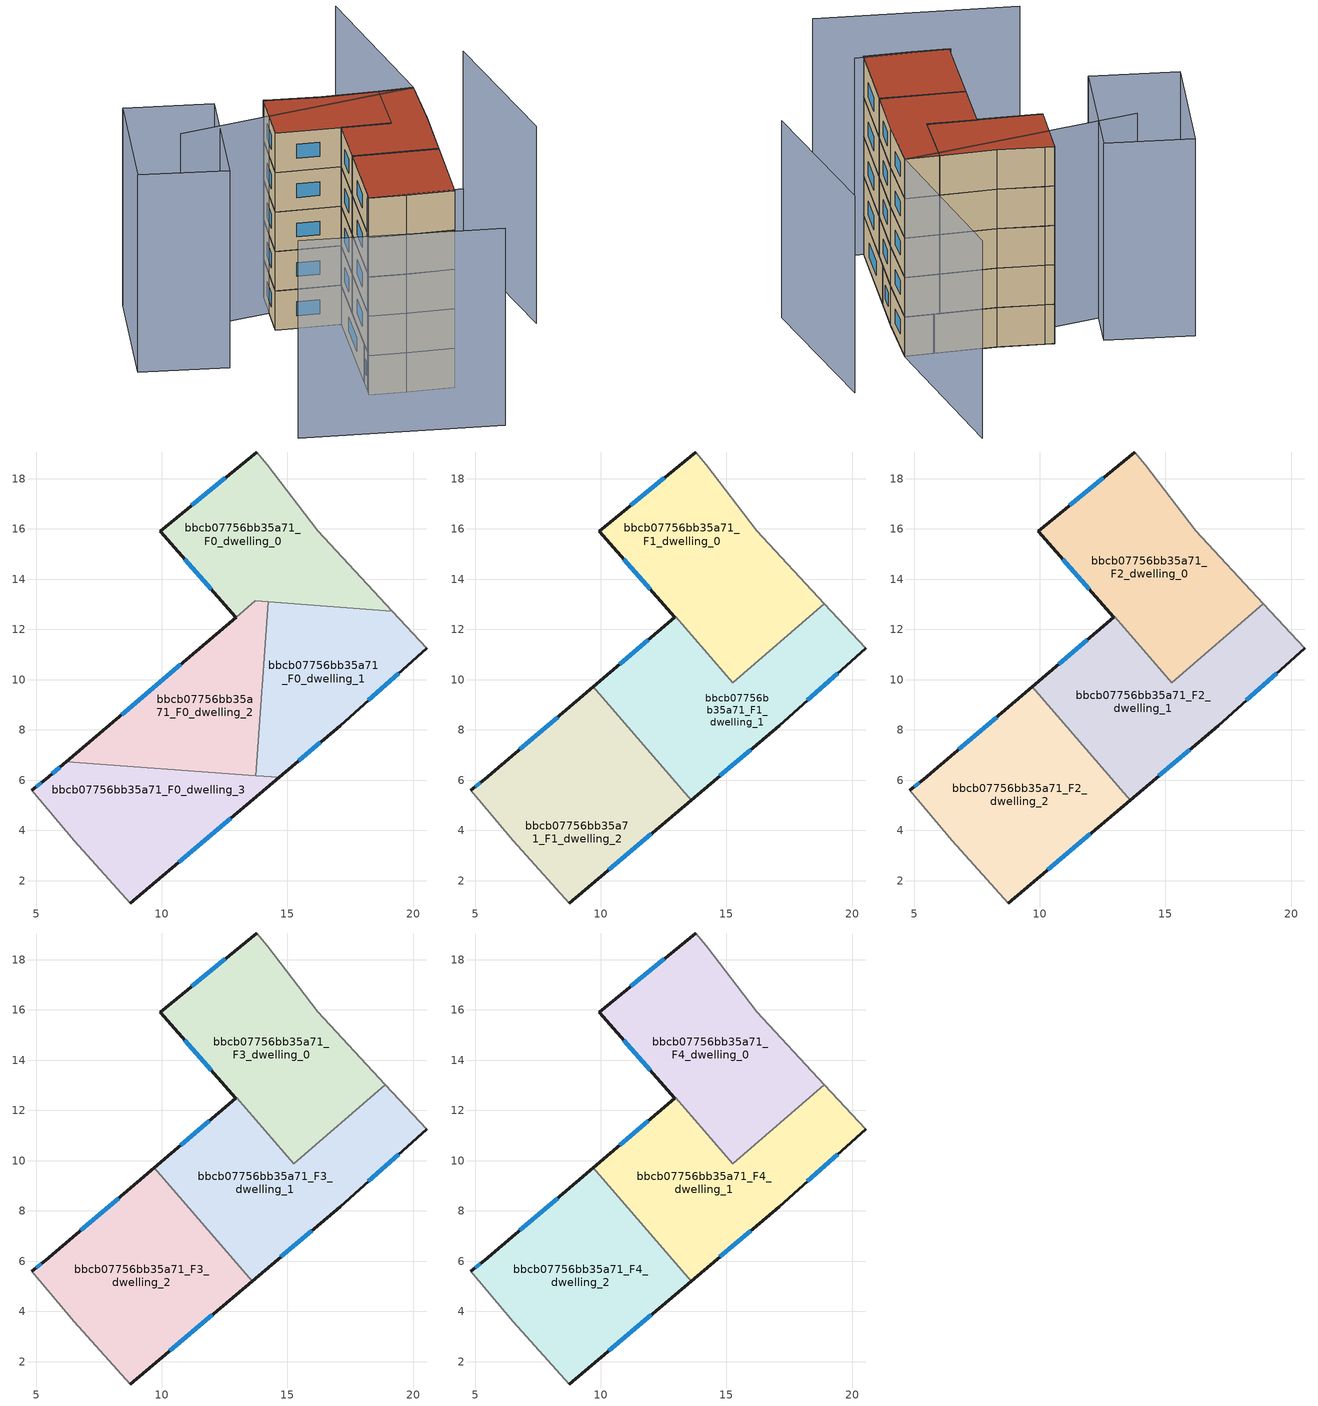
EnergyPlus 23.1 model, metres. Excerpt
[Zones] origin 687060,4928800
bbcb07756bb35a71_F0_dwelling_0
 floor ground (EU_floor_Construction): 19.17,12.73 16.2,15.92 14.19,18.55 13.79,19.06 9.94,15.91 12.95,12.48 13.72,13.13 z0
 wall outside (EU_wall_Construction): 12.95,12.48 9.94,15.91 13.79,19.06 z0:3
 wall adiabatic (EU_wall_Construction): 13.79,19.06 14.19,18.55 16.2,15.92 19.17,12.73 z0:3
 wall to bbcb07756bb35a71_F0_dwelling_1 (EU_wall_Construction): 19.17,12.73 14.24,13.09 z0:3
 wall to bbcb07756bb35a71_F0_dwelling_2 (EU_wall_Construction): 13.72,13.13 12.96,12.48 / 14.24,13.09 13.73,13.13 z0:3
 window (EU_Window_Construction): 11.19,16.94 12.54,18.04 / 11.98,13.6 10.92,14.8 z0.98:2.02
bbcb07756bb35a71_F0_dwelling_1
 floor ground (EU_floor_Construction): 17.1,8.17 20.55,11.25 19.17,12.73 14.24,13.09 13.73,6.18 14.67,6.12 z0
 wall outside (EU_wall_Construction): 20.55,11.25 17.1,8.17 14.67,6.12 z0:3
 wall adiabatic (EU_wall_Construction): 19.17,12.73 20.55,11.25 z0:3
 wall to bbcb07756bb35a71_F0_dwelling_2 (EU_wall_Construction): 13.73,6.18 14.24,13.09 z0:3
 wall to bbcb07756bb35a71_F0_dwelling_3 (EU_wall_Construction): 14.67,6.12 13.73,6.18 z0:3
 window (EU_Window_Construction): 19.43,10.25 18.22,9.17 / 16.31,7.5 15.46,6.78 z0.98:2.02
bbcb07756bb35a71_F0_dwelling_2
 floor ground (EU_floor_Construction): 13.73,6.18 14.24,13.09 13.72,13.13 6.2,6.74 z0
 wall outside (EU_wall_Construction): 6.2,6.74 12.96,12.48 z0:3
 wall to bbcb07756bb35a71_F0_dwelling_3 (EU_wall_Construction): 13.73,6.18 6.2,6.74 z0:3
 window (EU_Window_Construction): 8.4,8.61 10.76,10.61 z0.98:2.02
bbcb07756bb35a71_F0_dwelling_3
 floor ground (EU_floor_Construction): 14.67,6.12 6.2,6.74 5.38,6.03 4.83,5.6 6.52,3.59 8.74,1.11 z0
 wall outside (EU_wall_Construction): 4.83,5.6 5.38,6.03 6.2,6.74 / 14.67,6.12 8.74,1.11 z0:3
 wall adiabatic (EU_wall_Construction): 8.74,1.11 6.52,3.59 4.83,5.6 z0:3
 window (EU_Window_Construction): 5.01,5.74 5.2,5.89 / 5.64,6.26 5.94,6.51 / 12.74,4.49 10.67,2.74 z0.98:2.02
bbcb07756bb35a71_F1_dwelling_0
 floor to bbcb07756bb35a71_F0_dwelling_0 (EU_floor_Construction): 18.6,12.77 18.89,13.03 16.2,15.92 14.19,18.55 13.79,19.06 9.95,15.91 12.95,12.48 13.72,13.13 z3
 floor to bbcb07756bb35a71_F0_dwelling_1 (EU_floor_Construction): 18.6,12.77 14.24,13.09 14.1,11.22 15.26,9.89 z3
 floor to bbcb07756bb35a71_F0_dwelling_2 (EU_floor_Construction): 14.1,11.22 14.24,13.09 13.73,13.13 12.99,12.51 z3
 wall outside (EU_wall_Construction): 12.95,12.48 9.95,15.91 13.79,19.06 z3:6
 wall adiabatic (EU_wall_Construction): 13.79,19.06 14.19,18.55 16.2,15.92 18.89,13.03 z3:6
 wall to bbcb07756bb35a71_F1_dwelling_1 (EU_wall_Construction): 18.89,13.03 15.26,9.89 / 15.26,9.88 12.99,12.51 12.95,12.48 z3:6
 window (EU_Window_Construction): 11.98,13.6 10.92,14.8 / 11.19,16.94 12.54,18.04 z3.98:5.02
bbcb07756bb35a71_F1_dwelling_1
 floor to bbcb07756bb35a71_F0_dwelling_1 (EU_floor_Construction): 17.1,8.17 20.55,11.25 19.17,12.73 18.6,12.77 15.26,9.89 14.1,11.22 13.73,6.18 14.67,6.12 z3
 floor to bbcb07756bb35a71_F0_dwelling_0 (EU_floor_Construction): 19.17,12.73 18.89,13.03 18.6,12.77 z3
 floor to bbcb07756bb35a71_F0_dwelling_2 (EU_floor_Construction): 13.73,6.18 14.1,11.22 12.99,12.51 9.7,9.71 12.68,6.26 z3
 floor to bbcb07756bb35a71_F0_dwelling_3 (EU_floor_Construction): 14.67,6.12 12.68,6.26 13.6,5.21 z3
 wall outside (EU_wall_Construction): 9.7,9.71 12.95,12.48 / 20.55,11.25 17.1,8.17 13.6,5.21 z3:6
 wall to bbcb07756bb35a71_F1_dwelling_2 (EU_wall_Construction): 13.6,5.21 9.7,9.71 z3:6
 wall adiabatic (EU_wall_Construction): 18.89,13.03 20.55,11.25 z3:6
 window (EU_Window_Construction): 15.96,7.21 14.74,6.17 / 10.76,10.61 11.9,11.58 / 19.43,10.25 18.22,9.17 z3.98:5.02
bbcb07756bb35a71_F1_dwelling_2
 floor to bbcb07756bb35a71_F0_dwelling_2 (EU_floor_Construction): 12.68,6.26 9.7,9.71 6.2,6.74 z3
 floor to bbcb07756bb35a71_F0_dwelling_3 (EU_floor_Construction): 13.6,5.21 12.68,6.26 6.2,6.74 5.38,6.03 4.83,5.6 6.52,3.59 8.74,1.11 z3
 wall outside (EU_wall_Construction): 4.83,5.6 5.38,6.03 9.7,9.71 / 13.6,5.21 8.74,1.11 z3:6
 wall adiabatic (EU_wall_Construction): 8.74,1.11 6.52,3.59 4.83,5.6 z3:6
 window (EU_Window_Construction): 5.01,5.74 5.2,5.89 / 6.78,7.23 8.29,8.51 / 12.02,3.88 10.32,2.45 z3.98:5.02
bbcb07756bb35a71_F2_dwelling_0
 floor to bbcb07756bb35a71_F1_dwelling_0 (EU_floor_Construction): 18.89,13.03 16.2,15.92 14.19,18.55 13.79,19.06 9.95,15.91 12.95,12.48 12.99,12.51 15.26,9.88 z6
 wall outside (EU_wall_Construction): 12.95,12.48 9.95,15.91 13.79,19.06 z6:9
 wall adiabatic (EU_wall_Construction): 13.79,19.06 14.19,18.55 16.2,15.92 18.89,13.03 z6:9
 wall to bbcb07756bb35a71_F2_dwelling_1 (EU_wall_Construction): 18.89,13.03 15.26,9.89 / 15.26,9.88 12.99,12.51 12.95,12.48 z6:9
 window (EU_Window_Construction): 11.98,13.6 10.92,14.8 / 11.19,16.94 12.54,18.04 z6.98:8.02
bbcb07756bb35a71_F2_dwelling_1
 floor to bbcb07756bb35a71_F1_dwelling_1 (EU_floor_Construction): 17.1,8.17 20.55,11.25 18.89,13.03 15.26,9.89 12.99,12.51 12.95,12.48 9.7,9.71 13.6,5.21 z6
 wall outside (EU_wall_Construction): 9.7,9.71 12.95,12.48 / 20.55,11.25 17.1,8.17 13.6,5.21 z6:9
 wall to bbcb07756bb35a71_F2_dwelling_2 (EU_wall_Construction): 13.6,5.21 9.7,9.71 z6:9
 wall adiabatic (EU_wall_Construction): 18.89,13.03 20.55,11.25 z6:9
 window (EU_Window_Construction): 15.96,7.21 14.74,6.17 / 10.76,10.61 11.9,11.58 / 19.43,10.25 18.22,9.17 z6.98:8.02
bbcb07756bb35a71_F2_dwelling_2
 floor to bbcb07756bb35a71_F1_dwelling_2 (EU_floor_Construction): 13.6,5.21 9.7,9.71 5.38,6.03 4.83,5.6 6.52,3.59 8.74,1.11 z6
 wall outside (EU_wall_Construction): 4.83,5.6 5.38,6.03 9.7,9.71 / 13.6,5.21 8.74,1.11 z6:9
 wall adiabatic (EU_wall_Construction): 8.74,1.11 6.52,3.59 4.83,5.6 z6:9
 window (EU_Window_Construction): 5.01,5.74 5.2,5.89 / 6.78,7.23 8.29,8.51 / 12.02,3.88 10.32,2.45 z6.98:8.02
bbcb07756bb35a71_F3_dwelling_0
 floor to bbcb07756bb35a71_F2_dwelling_0 (EU_floor_Construction): 18.89,13.03 16.2,15.92 14.19,18.55 13.79,19.06 9.95,15.91 12.95,12.48 12.99,12.51 15.26,9.88 z9
 wall outside (EU_wall_Construction): 12.95,12.48 9.95,15.91 13.79,19.06 z9:12
 wall adiabatic (EU_wall_Construction): 13.79,19.06 14.19,18.55 16.2,15.92 18.89,13.03 z9:12
 wall to bbcb07756bb35a71_F3_dwelling_1 (EU_wall_Construction): 18.89,13.03 15.26,9.89 / 15.26,9.88 12.99,12.51 12.95,12.48 z9:12
 window (EU_Window_Construction): 11.98,13.6 10.92,14.8 / 11.19,16.94 12.54,18.04 z9.98:11.02
bbcb07756bb35a71_F3_dwelling_1
 floor to bbcb07756bb35a71_F2_dwelling_1 (EU_floor_Construction): 17.1,8.17 20.55,11.25 18.89,13.03 15.26,9.89 12.99,12.51 12.95,12.48 9.7,9.71 13.6,5.21 z9
 wall outside (EU_wall_Construction): 9.7,9.71 12.95,12.48 / 20.55,11.25 17.1,8.17 13.6,5.21 z9:12
 wall to bbcb07756bb35a71_F3_dwelling_2 (EU_wall_Construction): 13.6,5.21 9.7,9.71 z9:12
 wall adiabatic (EU_wall_Construction): 18.89,13.03 20.55,11.25 z9:12
 window (EU_Window_Construction): 15.96,7.21 14.74,6.17 / 10.76,10.61 11.9,11.58 / 19.43,10.25 18.22,9.17 z9.98:11.02
bbcb07756bb35a71_F3_dwelling_2
 floor to bbcb07756bb35a71_F2_dwelling_2 (EU_floor_Construction): 13.6,5.21 9.7,9.71 5.38,6.03 4.83,5.6 6.52,3.59 8.74,1.11 z9
 wall outside (EU_wall_Construction): 4.83,5.6 5.38,6.03 9.7,9.71 / 13.6,5.21 8.74,1.11 z9:12
 wall adiabatic (EU_wall_Construction): 8.74,1.11 6.52,3.59 4.83,5.6 z9:12
 window (EU_Window_Construction): 5.01,5.74 5.2,5.89 / 6.78,7.23 8.29,8.51 / 12.02,3.88 10.32,2.45 z9.98:11.02
bbcb07756bb35a71_F4_dwelling_0
 floor to bbcb07756bb35a71_F3_dwelling_0 (EU_floor_Construction): 18.89,13.03 16.2,15.92 14.19,18.55 13.79,19.06 9.95,15.91 12.95,12.48 12.99,12.51 15.26,9.88 z12
 wall outside (EU_wall_Construction): 12.95,12.48 9.95,15.91 13.79,19.06 z12:15
 wall adiabatic (EU_wall_Construction): 13.79,19.06 14.19,18.55 16.2,15.92 18.89,13.03 z12:15
 wall to bbcb07756bb35a71_F4_dwelling_1 (EU_wall_Construction): 18.89,13.03 15.26,9.89 / 15.26,9.88 12.99,12.51 12.95,12.48 z12:15
 window (EU_Window_Construction): 11.98,13.6 10.92,14.8 / 11.19,16.94 12.54,18.04 z12.98:14.02
 roof outside (EU_roof_Construction): 16.2,15.92 18.89,13.03 15.26,9.88 12.99,12.51 12.95,12.48 9.95,15.91 13.79,19.06 14.19,18.55 z15
bbcb07756bb35a71_F4_dwelling_1
 floor to bbcb07756bb35a71_F3_dwelling_1 (EU_floor_Construction): 17.1,8.17 20.55,11.25 18.89,13.03 15.26,9.89 12.99,12.51 12.95,12.48 9.7,9.71 13.6,5.21 z12
 wall outside (EU_wall_Construction): 9.7,9.71 12.95,12.48 / 20.55,11.25 17.1,8.17 13.6,5.21 z12:15
 wall to bbcb07756bb35a71_F4_dwelling_2 (EU_wall_Construction): 13.6,5.21 9.7,9.71 z12:15
 wall adiabatic (EU_wall_Construction): 18.89,13.03 20.55,11.25 z12:15
 window (EU_Window_Construction): 15.96,7.21 14.74,6.17 / 10.76,10.61 11.9,11.58 / 19.43,10.25 18.22,9.17 z12.98:14.02
 roof outside (EU_roof_Construction): 18.89,13.03 20.55,11.25 17.1,8.17 13.6,5.21 9.7,9.71 12.95,12.48 12.99,12.51 15.26,9.89 z15
bbcb07756bb35a71_F4_dwelling_2
 floor to bbcb07756bb35a71_F3_dwelling_2 (EU_floor_Construction): 13.6,5.21 9.7,9.71 5.38,6.03 4.83,5.6 6.52,3.59 8.74,1.11 z12
 wall outside (EU_wall_Construction): 4.83,5.6 5.38,6.03 9.7,9.71 / 13.6,5.21 8.74,1.11 z12:15
 wall adiabatic (EU_wall_Construction): 8.74,1.11 6.52,3.59 4.83,5.6 z12:15
 window (EU_Window_Construction): 5.01,5.74 5.2,5.89 / 6.78,7.23 8.29,8.51 / 12.02,3.88 10.32,2.45 z12.98:14.02
 roof outside (EU_roof_Construction): 9.7,9.71 13.6,5.21 8.74,1.11 6.52,3.59 4.83,5.6 5.38,6.03 z15
shading: -3.03,6.51 5.63,-4.64 / 4.77,5.66 9.29,0.78 / 19.78,1.16 26.89,11.03 / 28.34,21.88 20.54,11.25 / 20.54,11.25 6.7,21.41 / 3.64,15.78 -0.06,20.83 / -0.06,20.83 8,26.73 / 8,26.73 11.69,21.68 / 11.69,21.68 3.64,15.78 z0:15
[Building]
EU S2 Campaign: North Axis=0; Terrain=City; Solar Distribution=FullExterior
[Site:Location]
Bologna: Latitude=44.5; Longitude=11.25; Time Zone=1; Elevation=37
[SizingPeriod:WeatherFileDays]
AnnualSizingPeriod: Begin Month=1; Begin Day of Month=1; End Month=12; End Day of Month=31; Day of Week for Start Day=Monday; Use Weather File Daylight Saving Period=No; Use Weather File Rain and Snow Indicators=No
[MATERIAL]
EU_InternalMass_Material: Roughness=MediumRough; Thickness=0.1; Conductivity=1; Density=1800; Specific Heat=900; Thermal Absorptance=0.9; Solar Absorptance=0.7; Visible Absorptance=0.7
[MATERIAL:NOMASS] Roughness=MediumRough; Thermal Absorptance=0.9; Solar Absorptance=0.7; Visible Absorptance=0.7
Name | Thermal Resistance
EU_wall_NoMass | 0.905828
EU_roof_NoMass | 0.37593
EU_floor_NoMass | 0.67114
[WINDOWMATERIAL:SIMPLEGLAZINGSYSTEM]
EU_Window_SimpleGlazing: UFactor=4.52486; Solar Heat Gain Coefficient=0.85; Visible Transmittance=0.85
[CONSTRUCTION]
EU_wall_Construction: EU_wall_NoMass
EU_roof_Construction: EU_roof_NoMass
EU_floor_Construction: EU_floor_NoMass
EU_InternalMass_Construction: EU_InternalMass_Material
EU_Window_Construction: EU_Window_SimpleGlazing
[ZONE] Type=1; Multiplier=1; Ceiling Height=autocalculate; Floor Area=autocalculate; Part of Total Floor Area=Yes
Name | Volume
bbcb07756bb35a71_F0_dwelling_0 | 86.926
bbcb07756bb35a71_F1_dwelling_0; bbcb07756bb35a71_F2_dwelling_0; bbcb07756bb35a71_F3_dwelling_0; bbcb07756bb35a71_F4_dwelling_0 | 114.656
bbcb07756bb35a71_F0_dwelling_1; bbcb07756bb35a71_F0_dwelling_3 | 85.3967
bbcb07756bb35a71_F1_dwelling_1; bbcb07756bb35a71_F2_dwelling_1; bbcb07756bb35a71_F3_dwelling_1; bbcb07756bb35a71_F4_dwelling_1 | 113.115
bbcb07756bb35a71_F0_dwelling_2 | 83.8689
bbcb07756bb35a71_F1_dwelling_2; bbcb07756bb35a71_F2_dwelling_2; bbcb07756bb35a71_F3_dwelling_2; bbcb07756bb35a71_F4_dwelling_2 | 113.865
[INTERNALMASS] Construction=EU_InternalMass_Construction
Name | Zone or ZoneList | Surface Area
bbcb07756bb35a71_F0_dwelling_0_EU_InternalMass | bbcb07756bb35a71_F0_dwelling_0 | 28.9767
bbcb07756bb35a71_F0_dwelling_1_EU_InternalMass | bbcb07756bb35a71_F0_dwelling_1 | 28.4665
bbcb07756bb35a71_F0_dwelling_2_EU_InternalMass | bbcb07756bb35a71_F0_dwelling_2 | 27.9644
bbcb07756bb35a71_F0_dwelling_3_EU_InternalMass | bbcb07756bb35a71_F0_dwelling_3 | 28.4658
bbcb07756bb35a71_F1_dwelling_0_EU_InternalMass | bbcb07756bb35a71_F1_dwelling_0 | 38.2222
bbcb07756bb35a71_F1_dwelling_1_EU_InternalMass | bbcb07756bb35a71_F1_dwelling_1 | 37.697
bbcb07756bb35a71_F1_dwelling_2_EU_InternalMass | bbcb07756bb35a71_F1_dwelling_2 | 37.955
bbcb07756bb35a71_F2_dwelling_0_EU_InternalMass | bbcb07756bb35a71_F2_dwelling_0 | 38.2222
bbcb07756bb35a71_F2_dwelling_1_EU_InternalMass | bbcb07756bb35a71_F2_dwelling_1 | 37.697
bbcb07756bb35a71_F2_dwelling_2_EU_InternalMass | bbcb07756bb35a71_F2_dwelling_2 | 37.955
bbcb07756bb35a71_F3_dwelling_0_EU_InternalMass | bbcb07756bb35a71_F3_dwelling_0 | 38.2222
bbcb07756bb35a71_F3_dwelling_1_EU_InternalMass | bbcb07756bb35a71_F3_dwelling_1 | 37.697
bbcb07756bb35a71_F3_dwelling_2_EU_InternalMass | bbcb07756bb35a71_F3_dwelling_2 | 37.955
bbcb07756bb35a71_F4_dwelling_0_EU_InternalMass | bbcb07756bb35a71_F4_dwelling_0 | 38.2222
bbcb07756bb35a71_F4_dwelling_1_EU_InternalMass | bbcb07756bb35a71_F4_dwelling_1 | 37.697
bbcb07756bb35a71_F4_dwelling_2_EU_InternalMass | bbcb07756bb35a71_F4_dwelling_2 | 37.955
[OTHEREQUIPMENT] Fuel Type=Electricity; Design Level Calculation Method=Watts/Area; Power per Zone Floor Area=1; Fraction Latent=0; Fraction Radiant=0; Fraction Lost=0; Carbon Dioxide Generation Rate=0; EndUse Subcategory=EU_Step8_InternalGains
Name | Zone or ZoneList or Space or SpaceList | Schedule
EU_Step8_InternalGain_bbcb07756bb35a71_F0_dwelling_0_f000 | bbcb07756bb35a71_F0_dwelling_0 | EU_Step8_GainSchedule_bbcb07756bb35a71_F0_dwelling_0_f000
EU_Step8_InternalGain_bbcb07756bb35a71_F0_dwelling_1_f000 | bbcb07756bb35a71_F0_dwelling_1 | EU_Step8_GainSchedule_bbcb07756bb35a71_F0_dwelling_1_f000
EU_Step8_InternalGain_bbcb07756bb35a71_F0_dwelling_2_f000 | bbcb07756bb35a71_F0_dwelling_2 | EU_Step8_GainSchedule_bbcb07756bb35a71_F0_dwelling_2_f000
EU_Step8_InternalGain_bbcb07756bb35a71_F0_dwelling_3_f000 | bbcb07756bb35a71_F0_dwelling_3 | EU_Step8_GainSchedule_bbcb07756bb35a71_F0_dwelling_3_f000
EU_Step8_InternalGain_bbcb07756bb35a71_F1_dwelling_0_f000 | bbcb07756bb35a71_F1_dwelling_0 | EU_Step8_GainSchedule_bbcb07756bb35a71_F1_dwelling_0_f000
EU_Step8_InternalGain_bbcb07756bb35a71_F1_dwelling_1_f000 | bbcb07756bb35a71_F1_dwelling_1 | EU_Step8_GainSchedule_bbcb07756bb35a71_F1_dwelling_1_f000
EU_Step8_InternalGain_bbcb07756bb35a71_F1_dwelling_2_f000 | bbcb07756bb35a71_F1_dwelling_2 | EU_Step8_GainSchedule_bbcb07756bb35a71_F1_dwelling_2_f000
EU_Step8_InternalGain_bbcb07756bb35a71_F2_dwelling_0_f000 | bbcb07756bb35a71_F2_dwelling_0 | EU_Step8_GainSchedule_bbcb07756bb35a71_F2_dwelling_0_f000
EU_Step8_InternalGain_bbcb07756bb35a71_F2_dwelling_1_f000 | bbcb07756bb35a71_F2_dwelling_1 | EU_Step8_GainSchedule_bbcb07756bb35a71_F2_dwelling_1_f000
EU_Step8_InternalGain_bbcb07756bb35a71_F2_dwelling_2_f000 | bbcb07756bb35a71_F2_dwelling_2 | EU_Step8_GainSchedule_bbcb07756bb35a71_F2_dwelling_2_f000
EU_Step8_InternalGain_bbcb07756bb35a71_F3_dwelling_0_f000 | bbcb07756bb35a71_F3_dwelling_0 | EU_Step8_GainSchedule_bbcb07756bb35a71_F3_dwelling_0_f000
EU_Step8_InternalGain_bbcb07756bb35a71_F3_dwelling_1_f000 | bbcb07756bb35a71_F3_dwelling_1 | EU_Step8_GainSchedule_bbcb07756bb35a71_F3_dwelling_1_f000
EU_Step8_InternalGain_bbcb07756bb35a71_F3_dwelling_2_f000 | bbcb07756bb35a71_F3_dwelling_2 | EU_Step8_GainSchedule_bbcb07756bb35a71_F3_dwelling_2_f000
EU_Step8_InternalGain_bbcb07756bb35a71_F4_dwelling_0_f000 | bbcb07756bb35a71_F4_dwelling_0 | EU_Step8_GainSchedule_bbcb07756bb35a71_F4_dwelling_0_f000
EU_Step8_InternalGain_bbcb07756bb35a71_F4_dwelling_1_f000 | bbcb07756bb35a71_F4_dwelling_1 | EU_Step8_GainSchedule_bbcb07756bb35a71_F4_dwelling_1_f000
EU_Step8_InternalGain_bbcb07756bb35a71_F4_dwelling_2_f000 | bbcb07756bb35a71_F4_dwelling_2 | EU_Step8_GainSchedule_bbcb07756bb35a71_F4_dwelling_2_f000
[ZONEVENTILATION:DESIGNFLOWRATE] Schedule=EU_AlwaysOn; Design Flow Rate Calculation Method=AirChanges/Hour; Air Changes per Hour=0.73129; Ventilation Type=Natural; Fan Pressure Rise=0; Fan Total Efficiency=1; Constant Term Coefficient=1; Temperature Term Coefficient=0; Velocity Term Coefficient=0; Velocity Squared Term Coefficient=0; Minimum Indoor Temperature=-100; Maximum Indoor Temperature=100; Delta Temperature=-100; Minimum Outdoor Temperature=-100; Maximum Outdoor Temperature=100; Maximum Wind Speed=40
Name | Zone or ZoneList or Space or SpaceList
EU_ConstantAir_bbcb07756bb35a71_F0_dwelling_0 | bbcb07756bb35a71_F0_dwelling_0
EU_ConstantAir_bbcb07756bb35a71_F0_dwelling_1 | bbcb07756bb35a71_F0_dwelling_1
EU_ConstantAir_bbcb07756bb35a71_F0_dwelling_2 | bbcb07756bb35a71_F0_dwelling_2
EU_ConstantAir_bbcb07756bb35a71_F0_dwelling_3 | bbcb07756bb35a71_F0_dwelling_3
EU_ConstantAir_bbcb07756bb35a71_F1_dwelling_0 | bbcb07756bb35a71_F1_dwelling_0
EU_ConstantAir_bbcb07756bb35a71_F1_dwelling_1 | bbcb07756bb35a71_F1_dwelling_1
EU_ConstantAir_bbcb07756bb35a71_F1_dwelling_2 | bbcb07756bb35a71_F1_dwelling_2
EU_ConstantAir_bbcb07756bb35a71_F2_dwelling_0 | bbcb07756bb35a71_F2_dwelling_0
EU_ConstantAir_bbcb07756bb35a71_F2_dwelling_1 | bbcb07756bb35a71_F2_dwelling_1
EU_ConstantAir_bbcb07756bb35a71_F2_dwelling_2 | bbcb07756bb35a71_F2_dwelling_2
EU_ConstantAir_bbcb07756bb35a71_F3_dwelling_0 | bbcb07756bb35a71_F3_dwelling_0
EU_ConstantAir_bbcb07756bb35a71_F3_dwelling_1 | bbcb07756bb35a71_F3_dwelling_1
EU_ConstantAir_bbcb07756bb35a71_F3_dwelling_2 | bbcb07756bb35a71_F3_dwelling_2
EU_ConstantAir_bbcb07756bb35a71_F4_dwelling_0 | bbcb07756bb35a71_F4_dwelling_0
EU_ConstantAir_bbcb07756bb35a71_F4_dwelling_1 | bbcb07756bb35a71_F4_dwelling_1
EU_ConstantAir_bbcb07756bb35a71_F4_dwelling_2 | bbcb07756bb35a71_F4_dwelling_2
[HVACTEMPLATE:THERMOSTAT] Constant Heating Setpoint=20; Constant Cooling Setpoint=50
EU_HeatOnly_bbcb07756bb35a71_F0_dwelling_0; EU_HeatOnly_bbcb07756bb35a71_F0_dwelling_1; EU_HeatOnly_bbcb07756bb35a71_F0_dwelling_2; EU_HeatOnly_bbcb07756bb35a71_F0_dwelling_3; EU_HeatOnly_bbcb07756bb35a71_F1_dwelling_0; EU_HeatOnly_bbcb07756bb35a71_F1_dwelling_1; EU_HeatOnly_bbcb07756bb35a71_F1_dwelling_2; EU_HeatOnly_bbcb07756bb35a71_F2_dwelling_0; EU_HeatOnly_bbcb07756bb35a71_F2_dwelling_1; EU_HeatOnly_bbcb07756bb35a71_F2_dwelling_2; EU_HeatOnly_bbcb07756bb35a71_F3_dwelling_0; EU_HeatOnly_bbcb07756bb35a71_F3_dwelling_1; EU_HeatOnly_bbcb07756bb35a71_F3_dwelling_2; EU_HeatOnly_bbcb07756bb35a71_F4_dwelling_0; EU_HeatOnly_bbcb07756bb35a71_F4_dwelling_1; EU_HeatOnly_bbcb07756bb35a71_F4_dwelling_2
[HVACTEMPLATE:ZONE:IDEALLOADSAIRSYSTEM] System Availability Schedule=EU_AlwaysOn; Maximum Heating Supply Air Temperature=50; Minimum Cooling Supply Air Temperature=13; Maximum Heating Supply Air Humidity Ratio=0.0156; Minimum Cooling Supply Air Humidity Ratio=0.0077; Heating Limit=NoLimit; Cooling Limit=NoLimit; Heating Availability Schedule=EU_AlwaysOn; Cooling Availability Schedule=EU_CoolingOff; Dehumidification Control Type=ConstantSensibleHeatRatio; Cooling Sensible Heat Ratio=0.7; Dehumidification Setpoint=60; Humidification Control Type=None; Humidification Setpoint=30; Outdoor Air Method=None; Outdoor Air Flow Rate per Person=0.00944; Outdoor Air Flow Rate per Zone Floor Area=0; Outdoor Air Flow Rate per Zone=0; Demand Controlled Ventilation Type=None; Outdoor Air Economizer Type=NoEconomizer; Heat Recovery Type=None; Sensible Heat Recovery Effectiveness=0.7; Latent Heat Recovery Effectiveness=0.65
Name | Template Thermostat
bbcb07756bb35a71_F0_dwelling_0 | EU_HeatOnly_bbcb07756bb35a71_F0_dwelling_0
bbcb07756bb35a71_F0_dwelling_1 | EU_HeatOnly_bbcb07756bb35a71_F0_dwelling_1
bbcb07756bb35a71_F0_dwelling_2 | EU_HeatOnly_bbcb07756bb35a71_F0_dwelling_2
bbcb07756bb35a71_F0_dwelling_3 | EU_HeatOnly_bbcb07756bb35a71_F0_dwelling_3
bbcb07756bb35a71_F1_dwelling_0 | EU_HeatOnly_bbcb07756bb35a71_F1_dwelling_0
bbcb07756bb35a71_F1_dwelling_1 | EU_HeatOnly_bbcb07756bb35a71_F1_dwelling_1
bbcb07756bb35a71_F1_dwelling_2 | EU_HeatOnly_bbcb07756bb35a71_F1_dwelling_2
bbcb07756bb35a71_F2_dwelling_0 | EU_HeatOnly_bbcb07756bb35a71_F2_dwelling_0
bbcb07756bb35a71_F2_dwelling_1 | EU_HeatOnly_bbcb07756bb35a71_F2_dwelling_1
bbcb07756bb35a71_F2_dwelling_2 | EU_HeatOnly_bbcb07756bb35a71_F2_dwelling_2
bbcb07756bb35a71_F3_dwelling_0 | EU_HeatOnly_bbcb07756bb35a71_F3_dwelling_0
bbcb07756bb35a71_F3_dwelling_1 | EU_HeatOnly_bbcb07756bb35a71_F3_dwelling_1
bbcb07756bb35a71_F3_dwelling_2 | EU_HeatOnly_bbcb07756bb35a71_F3_dwelling_2
bbcb07756bb35a71_F4_dwelling_0 | EU_HeatOnly_bbcb07756bb35a71_F4_dwelling_0
bbcb07756bb35a71_F4_dwelling_1 | EU_HeatOnly_bbcb07756bb35a71_F4_dwelling_1
bbcb07756bb35a71_F4_dwelling_2 | EU_HeatOnly_bbcb07756bb35a71_F4_dwelling_2
[SIZING:ZONE] Zone Cooling Design Supply Air Temperature Input Method=SupplyAirTemperature; Zone Cooling Design Supply Air Temperature=13; Zone Heating Design Supply Air Temperature Input Method=SupplyAirTemperature; Zone Heating Design Supply Air Temperature=50; Zone Cooling Design Supply Air Humidity Ratio=0.008; Zone Heating Design Supply Air Humidity Ratio=0.008; Cooling Design Air Flow Method=DesignDay; Cooling Design Air Flow Rate=0; Cooling Minimum Air Flow per Zone Floor Area=0.000762; Cooling Minimum Air Flow=0; Cooling Minimum Air Flow Fraction=0.2; Heating Design Air Flow Method=DesignDay; Heating Design Air Flow Rate=0; Heating Maximum Air Flow per Zone Floor Area=0.002032; Heating Maximum Air Flow=0.141576; Heating Maximum Air Flow Fraction=0.3; Account for Dedicated Outdoor Air System=No; Dedicated Outdoor Air System Control Strategy=NeutralSupplyAir; Dedicated Outdoor Air Low Setpoint Temperature for Design=autosize; Dedicated Outdoor Air High Setpoint Temperature for Design=autosize; Zone Load Sizing Method=Sensible Load Only No Latent Load; Zone Latent Cooling Design Supply Air Humidity Ratio Input Method=HumidityRatioDifference; Zone Cooling Design Supply Air Humidity Ratio Difference=0.005; Zone Latent Heating Design Supply Air Humidity Ratio Input Method=HumidityRatioDifference; Zone Humidification Design Supply Air Humidity Ratio Difference=0.005
bbcb07756bb35a71_F0_dwelling_0; bbcb07756bb35a71_F0_dwelling_1; bbcb07756bb35a71_F0_dwelling_2; bbcb07756bb35a71_F0_dwelling_3; bbcb07756bb35a71_F1_dwelling_0; bbcb07756bb35a71_F1_dwelling_1; bbcb07756bb35a71_F1_dwelling_2; bbcb07756bb35a71_F2_dwelling_0; bbcb07756bb35a71_F2_dwelling_1; bbcb07756bb35a71_F2_dwelling_2; bbcb07756bb35a71_F3_dwelling_0; bbcb07756bb35a71_F3_dwelling_1; bbcb07756bb35a71_F3_dwelling_2; bbcb07756bb35a71_F4_dwelling_0; bbcb07756bb35a71_F4_dwelling_1; bbcb07756bb35a71_F4_dwelling_2
[SCHEDULE:CONSTANT]
Name | Hourly Value
EU_AlwaysOn | 1
EU_CoolingOff | 0
[SCHEDULE:FILE] Column Number=1; Rows to Skip at Top=0; Number of Hours of Data=8760; Column Separator=Comma; Interpolate to Timestep=No; Minutes per Item=60; Adjust Schedule for Daylight Savings=Yes
Name | File
EU_Step8_GainSchedule_bbcb07756bb35a71_F0_dwelling_0_f000 | ../../schedules/bbcb07756bb35a71/bbcb07756bb35a71_F0_dwelling_0_f000_gain.csv
EU_Step8_GainSchedule_bbcb07756bb35a71_F0_dwelling_1_f000 | ../../schedules/bbcb07756bb35a71/bbcb07756bb35a71_F0_dwelling_1_f000_gain.csv
EU_Step8_GainSchedule_bbcb07756bb35a71_F0_dwelling_2_f000 | ../../schedules/bbcb07756bb35a71/bbcb07756bb35a71_F0_dwelling_2_f000_gain.csv
EU_Step8_GainSchedule_bbcb07756bb35a71_F0_dwelling_3_f000 | ../../schedules/bbcb07756bb35a71/bbcb07756bb35a71_F0_dwelling_3_f000_gain.csv
EU_Step8_GainSchedule_bbcb07756bb35a71_F1_dwelling_0_f000 | ../../schedules/bbcb07756bb35a71/bbcb07756bb35a71_F1_dwelling_0_f000_gain.csv
EU_Step8_GainSchedule_bbcb07756bb35a71_F1_dwelling_1_f000 | ../../schedules/bbcb07756bb35a71/bbcb07756bb35a71_F1_dwelling_1_f000_gain.csv
EU_Step8_GainSchedule_bbcb07756bb35a71_F1_dwelling_2_f000 | ../../schedules/bbcb07756bb35a71/bbcb07756bb35a71_F1_dwelling_2_f000_gain.csv
EU_Step8_GainSchedule_bbcb07756bb35a71_F2_dwelling_0_f000 | ../../schedules/bbcb07756bb35a71/bbcb07756bb35a71_F2_dwelling_0_f000_gain.csv
EU_Step8_GainSchedule_bbcb07756bb35a71_F2_dwelling_1_f000 | ../../schedules/bbcb07756bb35a71/bbcb07756bb35a71_F2_dwelling_1_f000_gain.csv
EU_Step8_GainSchedule_bbcb07756bb35a71_F2_dwelling_2_f000 | ../../schedules/bbcb07756bb35a71/bbcb07756bb35a71_F2_dwelling_2_f000_gain.csv
EU_Step8_GainSchedule_bbcb07756bb35a71_F3_dwelling_0_f000 | ../../schedules/bbcb07756bb35a71/bbcb07756bb35a71_F3_dwelling_0_f000_gain.csv
EU_Step8_GainSchedule_bbcb07756bb35a71_F3_dwelling_1_f000 | ../../schedules/bbcb07756bb35a71/bbcb07756bb35a71_F3_dwelling_1_f000_gain.csv
EU_Step8_GainSchedule_bbcb07756bb35a71_F3_dwelling_2_f000 | ../../schedules/bbcb07756bb35a71/bbcb07756bb35a71_F3_dwelling_2_f000_gain.csv
EU_Step8_GainSchedule_bbcb07756bb35a71_F4_dwelling_0_f000 | ../../schedules/bbcb07756bb35a71/bbcb07756bb35a71_F4_dwelling_0_f000_gain.csv
EU_Step8_GainSchedule_bbcb07756bb35a71_F4_dwelling_1_f000 | ../../schedules/bbcb07756bb35a71/bbcb07756bb35a71_F4_dwelling_1_f000_gain.csv
EU_Step8_GainSchedule_bbcb07756bb35a71_F4_dwelling_2_f000 | ../../schedules/bbcb07756bb35a71/bbcb07756bb35a71_F4_dwelling_2_f000_gain.csv
